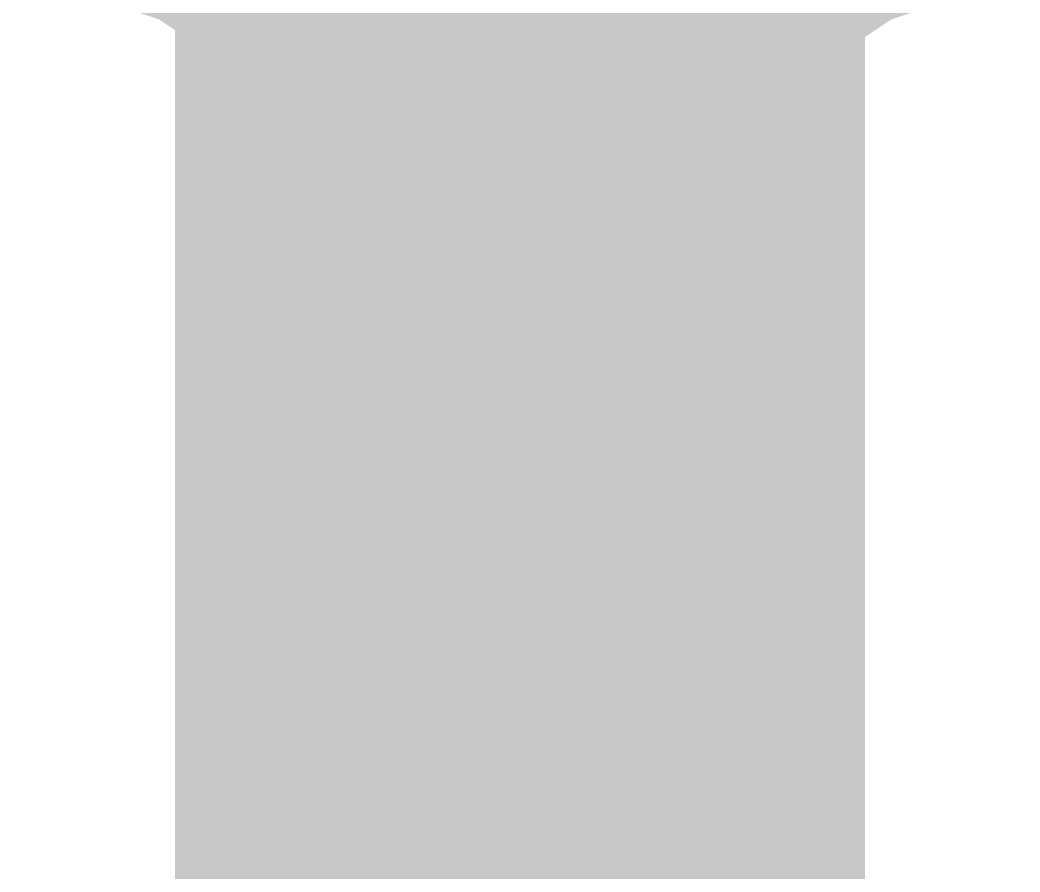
# Model space of a CAD drawing. Header units: inches. Extents: x 0 to 841, y 0 to 594.
# Drawn here: x 284.469 to 285.555, y 395.747 to 396.672 of the extents above; entities that cross this region are included whole.
import ezdxf

# ---------------------------------------------------------------- set-up
doc = ezdxf.new("R2010")
doc.units = ezdxf.units.IN
doc.layers.add('Sheet', color=255, linetype='Continuous')

msp = doc.modelspace()

# ---------------------------------------------------------------- linework, layer by layer
at = {"layer": 'Sheet'}
for points in [[(285.012, 407.4991, 0.7493, 0.7493, 0), (285.012, 397.4935, 0.7493, 0.7493, 0), (285.012, 392.4964, 0.7493, 0.7493, 0), (285.012, 392.4964, 0.7493, 0.7493, 0)], [(285.012, 396.7299, 0.2997, 0.2997, 0), (284.9784, 396.7299, 0.2997, 0.2997, 0), (284.9334, 396.7299, 0.2997, 0.2997, 0), (284.8998, 396.7412, 0.2997, 0.2997, 0), (284.8548, 396.7412, 0.2997, 0.2997, 0), (284.8212, 396.7524, 0.2997, 0.2997, 0), (284.7875, 396.7636, 0.2997, 0.2997, 0), (284.7538, 396.7748, 0.2997, 0.2997, 0), (284.7201, 396.7861, 0.2997, 0.2997, 0), (284.6864, 396.8085, 0.2997, 0.2997, 0), (284.6527, 396.8198, 0.2997, 0.2997, 0), (284.619, 396.8422, 0.2997, 0.2997, 0)], [(285.012, 396.7299, 0.2997, 0.2997, 0), (284.9784, 396.7299, 0.2997, 0.2997, 0), (284.9334, 396.7299, 0.2997, 0.2997, 0), (284.8998, 396.7412, 0.2997, 0.2997, 0), (284.8548, 396.7412, 0.2997, 0.2997, 0), (284.8212, 396.7524, 0.2997, 0.2997, 0), (284.7875, 396.7636, 0.2997, 0.2997, 0), (284.7538, 396.7748, 0.2997, 0.2997, 0), (284.7201, 396.7861, 0.2997, 0.2997, 0), (284.6864, 396.8085, 0.2997, 0.2997, 0), (284.6527, 396.8198, 0.2997, 0.2997, 0), (284.619, 396.8422, 0.2997, 0.2997, 0)], [(285.012, 396.7299, 0.2997, 0.2997, 0), (284.9784, 396.7299, 0.2997, 0.2997, 0), (284.9334, 396.7299, 0.2997, 0.2997, 0), (284.8998, 396.7412, 0.2997, 0.2997, 0), (284.8548, 396.7412, 0.2997, 0.2997, 0), (284.8212, 396.7524, 0.2997, 0.2997, 0), (284.7875, 396.7636, 0.2997, 0.2997, 0), (284.7538, 396.7748, 0.2997, 0.2997, 0), (284.7201, 396.7861, 0.2997, 0.2997, 0), (284.6864, 396.8085, 0.2997, 0.2997, 0), (284.6527, 396.8198, 0.2997, 0.2997, 0), (284.619, 396.8422, 0.2997, 0.2997, 0)], [(285.4051, 396.8422, 0.2997, 0.2997, 0), (285.3826, 396.8198, 0.2997, 0.2997, 0), (285.3489, 396.8085, 0.2997, 0.2997, 0), (285.3152, 396.7861, 0.2997, 0.2997, 0), (285.2815, 396.7748, 0.2997, 0.2997, 0), (285.2366, 396.7636, 0.2997, 0.2997, 0), (285.2029, 396.7524, 0.2997, 0.2997, 0), (285.1692, 396.7412, 0.2997, 0.2997, 0), (285.1243, 396.7412, 0.2997, 0.2997, 0), (285.0906, 396.7299, 0.2997, 0.2997, 0), (285.057, 396.7299, 0.2997, 0.2997, 0), (285.012, 396.7299, 0.2997, 0.2997, 0)], [(285.4051, 396.8422, 0.2997, 0.2997, 0), (285.3826, 396.8198, 0.2997, 0.2997, 0), (285.3489, 396.8085, 0.2997, 0.2997, 0), (285.3152, 396.7861, 0.2997, 0.2997, 0), (285.2815, 396.7748, 0.2997, 0.2997, 0), (285.2366, 396.7636, 0.2997, 0.2997, 0), (285.2029, 396.7524, 0.2997, 0.2997, 0), (285.1692, 396.7412, 0.2997, 0.2997, 0), (285.1243, 396.7412, 0.2997, 0.2997, 0), (285.0906, 396.7299, 0.2997, 0.2997, 0), (285.057, 396.7299, 0.2997, 0.2997, 0), (285.012, 396.7299, 0.2997, 0.2997, 0)], [(285.4051, 396.8422, 0.2997, 0.2997, 0), (285.3826, 396.8198, 0.2997, 0.2997, 0), (285.3489, 396.8085, 0.2997, 0.2997, 0), (285.3152, 396.7861, 0.2997, 0.2997, 0), (285.2815, 396.7748, 0.2997, 0.2997, 0), (285.2366, 396.7636, 0.2997, 0.2997, 0), (285.2029, 396.7524, 0.2997, 0.2997, 0), (285.1692, 396.7412, 0.2997, 0.2997, 0), (285.1243, 396.7412, 0.2997, 0.2997, 0), (285.0906, 396.7299, 0.2997, 0.2997, 0), (285.057, 396.7299, 0.2997, 0.2997, 0), (285.012, 396.7299, 0.2997, 0.2997, 0)]]:
    msp.add_lwpolyline(points, format="xyseb", dxfattribs=at)

doc.saveas('drawing.dxf')
